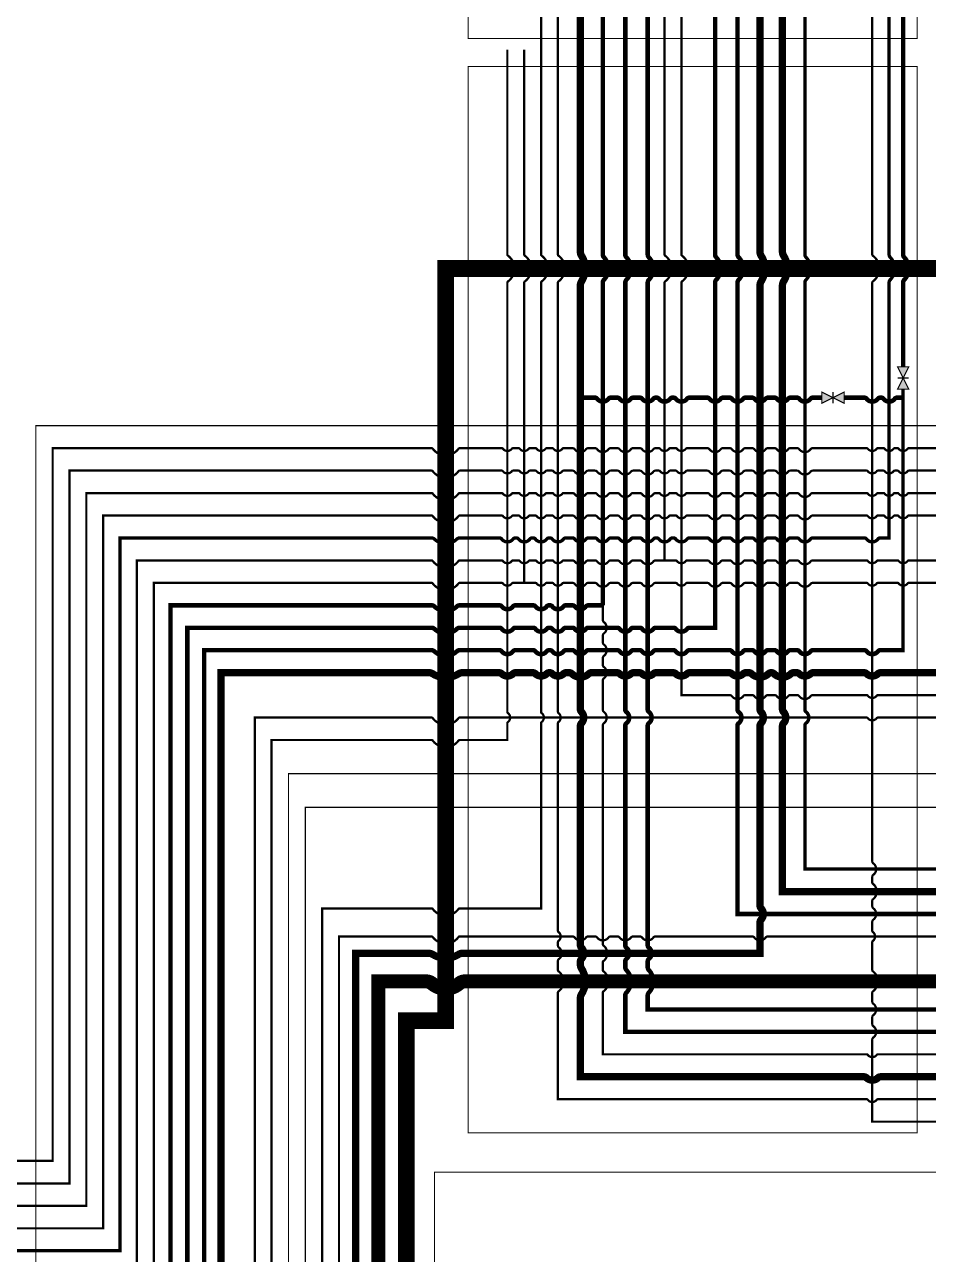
# Model space of a CAD drawing. Header units: millimetres. Extents: x 0 to 2500, y 0 to 1760.
# Drawn here: x 1093 to 1254, y 666.4 to 885.5 of the extents above; entities that cross this region are included whole.
import ezdxf

# ---------------------------------------------------------------- set-up
doc = ezdxf.new("R2010")
doc.units = ezdxf.units.MM
doc.linetypes.add('ACAD_ISO04W100', pattern=[30, 24, -3, 0, -3])
for name, color, linetype in [('Задвижки 100', 7, 'Continuous'), ('Трубы 108', 7, 'Continuous'), ('Трубы 159', 7, 'Continuous'), ('Трубы 426', 7, 'Continuous'), ('Трубы 530', 7, 'Continuous'), ('Трубы 57', 7, 'Continuous'), ('Трубы 89', 7, 'Continuous'), ('Штрих пункт.', 7, 'ACAD_ISO04W100')]:
    doc.layers.add(name, color=color, linetype=linetype)

# ---------------------------------------------------------------- blocks, each defined once
blk = doc.blocks.new('Пересеч. 57-325')
at = {"layer": 'Трубы 57'}
blk.add_lwpolyline([(-2.5, 0, 0.4, 0.4, -0.236068), (-2.3, -0.1, 0.4, 0.4, 0.226986), (0, -1.3, 0.4, 0.4, 0.226986), (2.3, -0.1, 0.4, 0.4, -0.236068), (2.5, 0, 0, 0, 0)], format="xyseb", dxfattribs=at)
blk = doc.blocks.new('Пересеч. 159-325')
at = {"layer": 'Трубы 159', "const_width": 1.3}
blk.add_lwpolyline([(-3, 0, -0.140055), (-2.3, -0.2, 0.131327), (0, -0.9, 0.131327), (2.3, -0.2, -0.140055), (3, 0)], format="xyb", dxfattribs=at)
blk = doc.blocks.new('Пересеч. 426-530')
at = {"layer": 'Трубы 426', "const_width": 2.5}
blk.add_lwpolyline([(-3.5, 0, -0.176175), (-2.4, -0.4, 0.171024), (0, -1.3, 0.171024), (2.4, -0.4, -0.176175), (3.5, 0)], format="xyb", dxfattribs=at)
blk = doc.blocks.new('Пересеч. 89-426')
at = {"layer": 'Трубы 89', "const_width": 0.6}
blk.add_lwpolyline([(-2.5, 0, -0.192582), (-2, -0.2, 0.192582), (0, -1, 0.192582), (2, -0.2, -0.192582), (2.5, 0)], format="xyb", dxfattribs=at)
blk = doc.blocks.new('Пересеч. 108-325')
at = {"layer": 'Трубы 108', "const_width": 0.8}
blk.add_lwpolyline([(-2.5, 0, -0.192582), (-2, -0.2, 0.192582), (0, -1, 0.192582), (2, -0.2, -0.192582), (2.5, 0)], format="xyb", dxfattribs=at)
blk = doc.blocks.new('Задвижка 100 непрох.')
at = {"layer": 'Задвижки 100'}
h = blk.add_hatch(color=256, dxfattribs=at)
h.paths.add_polyline_path([(2, 0), (0, 1), (0, -1)])
h.paths.add_polyline_path([(2, 0), (4, -1), (4, 1)])
at = {"layer": 'Задвижки 100', "const_width": 0.2}
blk.add_lwpolyline([(0, -1), (0, 1), (4, -1), (4, 1)], close=True, dxfattribs=at)
blk.add_lwpolyline([(2, 1), (2, -1)], dxfattribs=at)
blk = doc.blocks.new('Пересеч. 108-108')
at = {"layer": 'Трубы 108'}
blk.add_lwpolyline([(-1.4, 0, 0.8, 0.8, -0.236068), (-1, -0.2, 0.8, 0.8, 0.236068), (0, -0.7, 0.8, 0.8, 0.236068), (1, -0.2, 0.8, 0.8, -0.236068), (1.4, 0, 0, 0, 0)], format="xyseb", dxfattribs=at)
blk = doc.blocks.new('Пересеч. 57-57')
at = {"layer": 'Трубы 57'}
blk.add_lwpolyline([(-1, 0, 0.4, 0.4, -0.236068), (-0.8, -0.1, 0.4, 0.4, 0.236068), (0, -0.5, 0.4, 0.4, 0.236068), (0.8, -0.1, 0.4, 0.4, -0.236068), (1, 0, 0, 0, 0)], format="xyseb", dxfattribs=at)
blk = doc.blocks.new('Пересеч. 57-108')
at = {"layer": 'Трубы 57', "const_width": 0.4}
blk.add_lwpolyline([(-1.4, 0, -0.236068), (-1, -0.2, 0.236068), (0, -0.7, 0.236068), (1, -0.2, -0.236068), (1.4, 0)], format="xyb", dxfattribs=at)
blk = doc.blocks.new('Пересеч. 89-108')
at = {"layer": 'Трубы 89', "const_width": 0.6}
blk.add_lwpolyline([(-1.4, 0, -0.236068), (-1, -0.2, 0.236068), (0, -0.7, 0.236068), (1, -0.2, -0.236068), (1.4, 0)], format="xyb", dxfattribs=at)
blk = doc.blocks.new('Пересеч. 159-108')
at = {"layer": 'Трубы 159'}
blk.add_lwpolyline([(-1.5, 0, 1.3, 1.3, -0.192582), (-1, -0.2, 1.3, 1.3, 0.192582), (0, -0.6, 1.3, 1.3, 0.192582), (1, -0.2, 1.3, 1.3, -0.192582), (1.5, 0, 0, 0, 0)], format="xyseb", dxfattribs=at)
blk = doc.blocks.new('Пересеч. 159-159')
at = {"layer": 'Трубы 159'}
blk.add_lwpolyline([(-2, 0, 1.3, 1.3, -0.192582), (-1.5, -0.2, 1.3, 1.3, 0.192582), (0, -0.8, 1.3, 1.3, 0.192582), (1.5, -0.2, 1.3, 1.3, -0.192582), (2, 0, 0, 0, 0)], format="xyseb", dxfattribs=at)
blk = doc.blocks.new('Пересеч. 57-159')
at = {"layer": 'Трубы 57'}
blk.add_lwpolyline([(-1.6, 0, 0.4, 0.4, -0.236068), (-1.4, -0.1, 0.4, 0.4, 0.236068), (0, -0.8, 0.4, 0.4, 0.236068), (1.4, -0.1, 0.4, 0.4, -0.236068), (1.6, 0, 0, 0, 0)], format="xyseb", dxfattribs=at)
blk = doc.blocks.new('Пересеч. 57-219')
at = {"layer": 'Трубы 57', "const_width": 0.4}
blk.add_lwpolyline([(-2, 0, -0.236068), (-1.8, -0.1, 0.236068), (0, -1, 0.236068), (1.8, -0.1, -0.236068), (2, 0)], format="xyb", dxfattribs=at)

msp = doc.modelspace()

# ---------------------------------------------------------------- linework, layer by layer
at = {"layer": 'Трубы 108'}
for points in [[(1260.5, 1363, 0.8, 0.8, 0), (1220, 1363, 0.8, 0.8, 0), (1220, 844.5, 0.8, 0.8, 0)], [(1200, 1359.6, 0.8, 0.8, 0), (1200, 844.5, 0.8, 0.8, 0)], [(1204, 1359.6, 0.8, 0.8, 0), (1204, 844.5, 0.8, 0.8, 0)], [(1200, 839.5, 0.8, 0.8, 0), (1200, 763.4, 0.8, 0.8, 0)], [(1204, 839.5, 0.8, 0.8, 0), (1204, 763.4, 0.8, 0.8, 0)], [(1220, 839.5, 0.8, 0.8, 0), (1220, 763.4, 0.8, 0.8, 0)], [(1245.4, 774, 0.8, 0.8, 0), (1249.5, 774, 0.6, 0.6, 0), (1249.5, 820.5, 0.6, 0.6, 0)], [(687.5, 655, 0.8, 0.8, 0), (1119, 655, 0.8, 0.8, 0), (1119, 782, 0.8, 0.8, 0), (1165.5, 782, 0.8, 0.8, 0)], [(1170.5, 782, 0.8, 0.8, 0), (1177.6, 782, 0.8, 0.8, 0)], [(1180.4, 782, 0.8, 0.8, 0), (1183.6, 782, 0.8, 0.8, 0)], [(1186.4, 782, 0.8, 0.8, 0), (1186.6, 782, 0.8, 0.8, 0)], [(1189.4, 782, 0.8, 0.8, 0), (1190.6, 782, 0.8, 0.8, 0)], [(1193.4, 782, 0.8, 0.8, 0), (1196, 782, 0, 0, 0)], [(687.5, 651, 0.8, 0.8, 0), (1122, 651, 0.8, 0.8, 0), (1122, 778, 0.8, 0.8, 0), (1165.5, 778, 0.8, 0.8, 0)], [(1180.4, 778, 0.8, 0.8, 0), (1183.6, 778, 0.8, 0.8, 0)], [(1186.4, 778, 0.8, 0.8, 0), (1186.6, 778, 0.8, 0.8, 0)], [(1189.4, 778, 0.8, 0.8, 0), (1190.6, 778, 0.8, 0.8, 0)], [(687.5, 647, 0.8, 0.8, 0), (1125, 647, 0.8, 0.8, 0), (1125, 774, 0.8, 0.8, 0), (1165.5, 774, 0.8, 0.8, 0)], [(1170.5, 774, 0.8, 0.8, 0), (1177.6, 774, 0.8, 0.8, 0)], [(1180.4, 774, 0.8, 0.8, 0), (1183.6, 774, 0.8, 0.8, 0)], [(1186.4, 774, 0.8, 0.8, 0), (1186.6, 774, 0.8, 0.8, 0)], [(1189.4, 774, 0.8, 0.8, 0), (1190.6, 774, 0.8, 0.8, 0)], [(1211.4, 774, 0.8, 0.8, 0), (1218.6, 774, 0.8, 0.8, 0)], [(1221.4, 774, 0.8, 0.8, 0), (1222.6, 774, 0.8, 0.8, 0)], [(1225.4, 774, 0.8, 0.8, 0), (1226.6, 774, 0.8, 0.8, 0)], [(1229.4, 774, 0.8, 0.8, 0), (1230.6, 774, 0.8, 0.8, 0)], [(1233.4, 774, 0.8, 0.8, 0), (1242.6, 774, 0.8, 0.8, 0)], [(1200, 760.6, 0.8, 0.8, 0), (1200, 721.4, 0.8, 0.8, 0)], [(1204, 760.6, 0.8, 0.8, 0), (1204, 721.4, 0.8, 0.8, 0)], [(1220, 760.6, 0.8, 0.8, 0), (1220, 727, 0.8, 0.8, 0), (1260.5, 727, 0.8, 0.8, 0)], [(1200, 718.6, 0.8, 0.8, 0), (1200, 717.5, 0.8, 0.8, 0)], [(1204, 718.6, 0.8, 0.8, 0), (1204, 717.5, 0.8, 0.8, 0)], [(1200, 712.5, 0.8, 0.8, 0), (1200, 706, 0.8, 0.8, 0), (1260.5, 706, 0.8, 0.8, 0)], [(1204, 712.5, 0.8, 0.8, 0), (1204, 710, 0.8, 0.8, 0), (1260.5, 710, 0.8, 0.8, 0)]]:
    msp.add_lwpolyline(points, format="xyseb", dxfattribs=at)
at = {"layer": 'Трубы 108', "const_width": 0.8}
for points in [[(1196, 844.5), (1196, 1353), (1194, 1353)], [(1216, 844.5), (1216, 1104)], [(1249.5, 844.5), (1249.5, 897)], [(1196, 782), (1196, 839.5)], [(1211.4, 778), (1216, 778), (1216, 839.5)], [(1249.5, 824.5), (1249.5, 839.5)], [(1194.6, 819), (1192, 819)], [(1198.6, 819), (1197.4, 819)], [(1202.6, 819), (1201.4, 819)], [(1205.6, 819), (1205.4, 819)], [(1208.6, 819), (1208.4, 819)], [(1214.6, 819), (1211.4, 819)], [(1218.6, 819), (1217.4, 819)], [(1222.6, 819), (1221.4, 819)], [(1226.6, 819), (1225.4, 819)], [(1230.6, 819), (1229.4, 819)], [(1235, 819), (1233.4, 819)], [(1242.6, 819), (1239, 819)], [(1245.6, 819), (1245.4, 819)], [(1249.5, 819), (1248.4, 819)], [(1170.5, 778), (1177.6, 778)], [(1193.4, 778), (1198.6, 778)], [(1201.4, 778), (1202.6, 778)], [(1205.4, 778), (1208.6, 778)], [(1193.4, 774), (1198.6, 774)], [(1201.4, 774), (1202.6, 774)], [(1205.4, 774), (1208.6, 774)]]:
    msp.add_lwpolyline(points, dxfattribs=at)
at = {"layer": 'Трубы 159', "const_width": 1.3}
for points in [[(1224, 845), (1224, 1358), (1260.5, 1358)], [(1192, 763.5), (1192, 839)], [(1224, 763.5), (1224, 839)], [(1194, 770), (1198.5, 770)], [(1205.5, 770), (1208.5, 770)], [(1192, 721.5), (1192, 760.5)], [(1224, 728.5), (1224, 760.5)], [(1171, 720), (1224, 720), (1224, 725.5)], [(1192, 718), (1192, 718.5)], [(1242.5, 698), (1192, 698), (1192, 712)], [(1260.5, 698), (1245.5, 698)]]:
    msp.add_lwpolyline(points, dxfattribs=at)
at = {"layer": 'Трубы 159'}
for points in [[(1192, 845, 1.3, 1.3, 0), (1192, 1357, 1.3, 1.3, 0), (1152, 1357, 0, 0, 0)], [(1260.5, 1354, 1.3, 1.3, 0), (1228, 1354, 1.3, 1.3, 0), (1228, 845, 1.3, 1.3, 0)], [(1228, 839, 1.3, 1.3, 0), (1228, 763.5, 1.3, 1.3, 0)], [(687.5, 643, 1.3, 1.3, 0), (1128, 643, 1.3, 1.3, 0), (1128, 770, 1.3, 1.3, 0), (1165, 770, 1.3, 1.3, 0)], [(1171, 770, 1.3, 1.3, 0), (1177.5, 770, 1.3, 1.3, 0)], [(1180.5, 770, 1.3, 1.3, 0), (1183.5, 770, 1.3, 1.3, 0)], [(1189.5, 770, 1.3, 1.3, 0), (1190, 770, 1.3, 1.3, 0)], [(1201.5, 770, 1.3, 1.3, 0), (1202.5, 770, 1.3, 1.3, 0)], [(1211.5, 770, 1.3, 1.3, 0), (1218.5, 770, 1.3, 1.3, 0)], [(1221.5, 770, 1.3, 1.3, 0), (1222, 770, 1.3, 1.3, 0)], [(1230, 770, 1.3, 1.3, 0), (1230.5, 770, 1.3, 1.3, 0)], [(1233.5, 770, 1.3, 1.3, 0), (1242.5, 770, 1.3, 1.3, 0)], [(1245.5, 770, 1.3, 1.3, 0), (1257, 770, 1.3, 1.3, 0)], [(1228, 760.5, 1.3, 1.3, 0), (1228, 731, 1.3, 1.3, 0), (1260.5, 731, 1.3, 1.3, 0)], [(773, 641, 1.3, 1.3, 0), (773, 614, 1.3, 1.3, 0), (1152, 614, 1.3, 1.3, 0), (1152, 720, 1.3, 1.3, 0), (1165, 720, 1.3, 1.3, 0)]]:
    msp.add_lwpolyline(points, format="xyseb", dxfattribs=at)
at = {"layer": 'Трубы 426'}
msp.add_lwpolyline([(1164.5, 715, 2.5, 2.5, 0), (1156, 715, 2.5, 2.5, 0), (1156, 609, 2.5, 2.5, 0), (592, 609, 2.5, 2.5, 0), (592, 868, 2.5, 2.5, 0), (609, 868, 0, 0, 0)], format="xyseb", dxfattribs=at)
at = {"layer": 'Трубы 426', "const_width": 2.5}
msp.add_lwpolyline([(1260, 715), (1171.5, 715)], dxfattribs=at)
at = {"layer": 'Трубы 530'}
msp.add_lwpolyline([(685, 605.5, 3, 3, 0), (685, 602, 3, 3, 0), (1161, 602, 3, 3, 0), (1161, 708, 3, 3, 0), (1168, 708, 3, 3, 0), (1168, 842, 3, 3, 0), (1260, 842, 3, 3, 0)], format="xyseb", dxfattribs=at)
at = {"layer": 'Трубы 57'}
for points in [[(1207, 1320.6, 0.4, 0.4, 0), (1207, 844.5, 0.4, 0.4, 0)], [(1186, 993, 0.4, 0.4, 0), (1188, 993, 0.4, 0.4, 0), (1188, 844.5, 0.4, 0.4, 0)], [(1233.4, 891, 0.4, 0.4, 0), (1244, 891, 0.4, 0.4, 0), (1244, 844.5, 0.4, 0.4, 0)], [(1179, 844.5, 0.4, 0.4, 0), (1179, 881, 0, 0, 0)], [(1182, 844.5, 0.4, 0.4, 0), (1182, 881, 0, 0, 0)], [(1182, 786, 0.4, 0.4, 0), (1182, 839.5, 0.4, 0.4, 0)], [(1207, 839.5, 0.4, 0.4, 0), (1207, 790, 0, 0, 0)], [(1059.4, 683, 0.4, 0.4, 0), (1098, 683, 0.4, 0.4, 0), (1098, 810, 0.4, 0.4, 0), (1165.5, 810, 0.4, 0.4, 0)], [(1186, 810, 0.4, 0.4, 0), (1187, 810, 0.4, 0.4, 0)], [(1189, 810, 0.4, 0.4, 0), (1190.6, 810, 0.4, 0.4, 0)], [(1193.4, 810, 0.4, 0.4, 0), (1194.6, 810, 0.4, 0.4, 0)], [(1197.4, 810, 0.4, 0.4, 0), (1198.6, 810, 0.4, 0.4, 0)], [(1201.4, 810, 0.4, 0.4, 0), (1202.6, 810, 0.4, 0.4, 0)], [(1205.4, 810, 0.4, 0.4, 0), (1206, 810, 0.4, 0.4, 0)], [(1208, 810, 0.4, 0.4, 0), (1209, 810, 0.4, 0.4, 0)], [(1211, 810, 0.4, 0.4, 0), (1214.6, 810, 0.4, 0.4, 0)], [(1217.4, 810, 0.4, 0.4, 0), (1218.6, 810, 0.4, 0.4, 0)], [(1221.4, 810, 0.4, 0.4, 0), (1222.6, 810, 0.4, 0.4, 0)], [(1225.4, 810, 0.4, 0.4, 0), (1226.6, 810, 0.4, 0.4, 0)], [(1229.4, 810, 0.4, 0.4, 0), (1230.6, 810, 0.4, 0.4, 0)], [(1233.4, 810, 0.4, 0.4, 0), (1243, 810, 0.4, 0.4, 0)], [(1245, 810, 0.4, 0.4, 0), (1246, 810, 0.4, 0.4, 0)], [(1248, 810, 0.4, 0.4, 0), (1248.5, 810, 0.4, 0.4, 0)], [(1250.5, 810, 0.4, 0.4, 0), (1257, 810, 0.4, 0.4, 0)], [(1186, 806, 0.4, 0.4, 0), (1187, 806, 0.4, 0.4, 0)], [(1189, 806, 0.4, 0.4, 0), (1190.6, 806, 0.4, 0.4, 0)], [(1193.4, 806, 0.4, 0.4, 0), (1194.6, 806, 0.4, 0.4, 0)], [(1197.4, 806, 0.4, 0.4, 0), (1198.6, 806, 0.4, 0.4, 0)], [(1201.4, 806, 0.4, 0.4, 0), (1202.6, 806, 0.4, 0.4, 0)], [(1205.4, 806, 0.4, 0.4, 0), (1206, 806, 0.4, 0.4, 0)], [(1208, 806, 0.4, 0.4, 0), (1209, 806, 0.4, 0.4, 0)], [(1211, 806, 0.4, 0.4, 0), (1214.6, 806, 0.4, 0.4, 0)], [(1217.4, 806, 0.4, 0.4, 0), (1218.6, 806, 0.4, 0.4, 0)], [(1221.4, 806, 0.4, 0.4, 0), (1222.6, 806, 0.4, 0.4, 0)], [(1225.4, 806, 0.4, 0.4, 0), (1226.6, 806, 0.4, 0.4, 0)], [(1229.4, 806, 0.4, 0.4, 0), (1230.6, 806, 0.4, 0.4, 0)], [(1233.4, 806, 0.4, 0.4, 0), (1243, 806, 0.4, 0.4, 0)], [(1245, 806, 0.4, 0.4, 0), (1246, 806, 0.4, 0.4, 0)], [(1248, 806, 0.4, 0.4, 0), (1248.5, 806, 0.4, 0.4, 0)], [(1250.5, 806, 0.4, 0.4, 0), (1257, 806, 0.4, 0.4, 0)], [(1186, 802, 0.4, 0.4, 0), (1187, 802, 0.4, 0.4, 0)], [(1189, 802, 0.4, 0.4, 0), (1190.6, 802, 0.4, 0.4, 0)], [(1193.4, 802, 0.4, 0.4, 0), (1194.6, 802, 0.4, 0.4, 0)], [(1197.4, 802, 0.4, 0.4, 0), (1198.6, 802, 0.4, 0.4, 0)], [(1201.4, 802, 0.4, 0.4, 0), (1202.6, 802, 0.4, 0.4, 0)], [(1205.4, 802, 0.4, 0.4, 0), (1206, 802, 0.4, 0.4, 0)], [(1208, 802, 0.4, 0.4, 0), (1209, 802, 0.4, 0.4, 0)], [(1211, 802, 0.4, 0.4, 0), (1214.6, 802, 0.4, 0.4, 0)], [(1217.4, 802, 0.4, 0.4, 0), (1218.6, 802, 0.4, 0.4, 0)], [(1221.4, 802, 0.4, 0.4, 0), (1222.6, 802, 0.4, 0.4, 0)], [(1225.4, 802, 0.4, 0.4, 0), (1226.6, 802, 0.4, 0.4, 0)], [(1229.4, 802, 0.4, 0.4, 0), (1230.6, 802, 0.4, 0.4, 0)], [(1233.4, 802, 0.4, 0.4, 0), (1243, 802, 0.4, 0.4, 0)], [(1245, 802, 0.4, 0.4, 0), (1246, 802, 0.4, 0.4, 0)], [(1248, 802, 0.4, 0.4, 0), (1248.5, 802, 0.4, 0.4, 0)], [(1250.5, 802, 0.4, 0.4, 0), (1257, 802, 0.4, 0.4, 0)], [(1059.4, 671, 0.4, 0.4, 0), (1107, 671, 0.4, 0.4, 0), (1107, 798, 0.4, 0.4, 0), (1165.5, 798, 0.4, 0.4, 0)], [(1170.5, 798, 0.4, 0.4, 0), (1178, 798, 0.4, 0.4, 0)], [(1186, 798, 0.4, 0.4, 0), (1187, 798, 0.4, 0.4, 0)], [(1189, 798, 0.4, 0.4, 0), (1190.6, 798, 0.4, 0.4, 0)], [(1193.4, 798, 0.4, 0.4, 0), (1194.6, 798, 0.4, 0.4, 0)], [(1197.4, 798, 0.4, 0.4, 0), (1198.6, 798, 0.4, 0.4, 0)], [(1201.4, 798, 0.4, 0.4, 0), (1202.6, 798, 0.4, 0.4, 0)], [(1205.4, 798, 0.4, 0.4, 0), (1206, 798, 0.4, 0.4, 0)], [(1208, 798, 0.4, 0.4, 0), (1209, 798, 0.4, 0.4, 0)], [(1211, 798, 0.4, 0.4, 0), (1214.6, 798, 0.4, 0.4, 0)], [(1217.4, 798, 0.4, 0.4, 0), (1218.6, 798, 0.4, 0.4, 0)], [(1221.4, 798, 0.4, 0.4, 0), (1222.6, 798, 0.4, 0.4, 0)], [(1225.4, 798, 0.4, 0.4, 0), (1226.6, 798, 0.4, 0.4, 0)], [(1229.4, 798, 0.4, 0.4, 0), (1230.6, 798, 0.4, 0.4, 0)], [(1233.4, 798, 0.4, 0.4, 0), (1243, 798, 0.4, 0.4, 0)], [(1245, 798, 0.4, 0.4, 0), (1246, 798, 0.4, 0.4, 0)], [(1248, 798, 0.4, 0.4, 0), (1248.5, 798, 0.4, 0.4, 0)], [(1250.5, 798, 0.4, 0.4, 0), (1257, 798, 0.4, 0.4, 0)], [(1178, 790, 0.4, 0.4, 0), (1170.5, 790, 0, 0, 0)], [(1186, 790, 0.4, 0.4, 0), (1187, 790, 0.4, 0.4, 0)], [(1189, 790, 0.4, 0.4, 0), (1190.6, 790, 0.4, 0.4, 0)], [(1193.4, 790, 0.4, 0.4, 0), (1194.6, 790, 0.4, 0.4, 0)], [(1197.4, 790, 0.4, 0.4, 0), (1198.6, 790, 0.4, 0.4, 0)], [(1201.4, 790, 0.4, 0.4, 0), (1202.6, 790, 0.4, 0.4, 0)], [(1205.4, 790, 0.4, 0.4, 0), (1209, 790, 0.4, 0.4, 0)], [(1211, 790, 0.4, 0.4, 0), (1214.6, 790, 0.4, 0.4, 0)], [(1217.4, 790, 0.4, 0.4, 0), (1218.6, 790, 0.4, 0.4, 0)], [(1221.4, 790, 0.4, 0.4, 0), (1222.6, 790, 0.4, 0.4, 0)], [(1225.4, 790, 0.4, 0.4, 0), (1226.6, 790, 0.4, 0.4, 0)], [(1229.4, 790, 0.4, 0.4, 0), (1230.6, 790, 0.4, 0.4, 0)], [(1233.4, 790, 0.4, 0.4, 0), (1243, 790, 0.4, 0.4, 0)], [(1245, 790, 0.4, 0.4, 0), (1248.5, 790, 0.4, 0.4, 0)], [(1250.5, 790, 0.4, 0.4, 0), (1257, 790, 0.4, 0.4, 0)], [(1059.4, 659, 0.4, 0.4, 0), (1116, 659, 0.4, 0.4, 0), (1116, 786, 0.4, 0.4, 0), (1165.5, 786, 0.4, 0.4, 0)], [(1186, 786, 0.4, 0.4, 0), (1187, 786, 0.4, 0.4, 0)], [(1189, 786, 0.4, 0.4, 0), (1190.6, 786, 0.4, 0.4, 0)], [(1193.4, 786, 0.4, 0.4, 0), (1194.6, 786, 0.4, 0.4, 0)], [(1197.4, 786, 0.4, 0.4, 0), (1198.6, 786, 0.4, 0.4, 0)], [(1201.4, 786, 0.4, 0.4, 0), (1202.6, 786, 0.4, 0.4, 0)], [(1205.4, 786, 0.4, 0.4, 0), (1209, 786, 0.4, 0.4, 0)], [(1211, 786, 0.4, 0.4, 0), (1214.6, 786, 0.4, 0.4, 0)], [(1217.4, 786, 0.4, 0.4, 0), (1218.6, 786, 0.4, 0.4, 0)], [(1221.4, 786, 0.4, 0.4, 0), (1222.6, 786, 0.4, 0.4, 0)], [(1225.4, 786, 0.4, 0.4, 0), (1226.6, 786, 0.4, 0.4, 0)], [(1229.4, 786, 0.4, 0.4, 0), (1230.6, 786, 0.4, 0.4, 0)], [(1233.4, 786, 0.4, 0.4, 0), (1243, 786, 0.4, 0.4, 0)], [(1245, 786, 0.4, 0.4, 0), (1248.5, 786, 0.4, 0.4, 0)], [(1250.5, 786, 0.4, 0.4, 0), (1257, 786, 0.4, 0.4, 0)], [(1221.4, 766, 0.4, 0.4, 0), (1222.6, 766, 0.4, 0.4, 0)], [(1225.4, 766, 0.4, 0.4, 0), (1226.6, 766, 0.4, 0.4, 0)], [(1229.4, 766, 0.4, 0.4, 0), (1230.6, 766, 0.4, 0.4, 0)], [(1233.4, 766, 0.4, 0.4, 0), (1243, 766, 0.4, 0.4, 0)], [(1245, 766, 0.4, 0.4, 0), (1257, 766, 0.4, 0.4, 0)], [(798, 641.4, 0.4, 0.4, 0), (798, 637, 0.4, 0.4, 0), (1134, 637, 0.4, 0.4, 0), (1134, 762, 0.4, 0.4, 0), (1165.5, 762, 0.4, 0.4, 0)], [(1170.5, 762, 0.4, 0.4, 0), (1243, 762, 0.4, 0.4, 0)], [(1245, 762, 0.4, 0.4, 0), (1257, 762, 0.4, 0.4, 0)], [(1137, 633, 0.4, 0.4, 0), (1137, 758, 0.4, 0.4, 0), (1165.5, 758, 0.4, 0.4, 0)], [(1059.4, 623, 0.4, 0.4, 0), (1146, 623, 0.4, 0.4, 0), (1146, 728, 0.4, 0.4, 0), (1165.5, 728, 0.4, 0.4, 0)], [(1193.4, 723, 0.4, 0.4, 0), (1194.6, 723, 0.4, 0.4, 0)], [(1197.4, 723, 0.4, 0.4, 0), (1198.6, 723, 0.4, 0.4, 0)], [(1201.4, 723, 0.4, 0.4, 0), (1202.6, 723, 0.4, 0.4, 0)], [(1188, 722, 0.4, 0.4, 0), (1188, 721.4, 0.4, 0.4, 0)], [(1244, 722, 0.4, 0.4, 0), (1244, 717, 0.4, 0.4, 0)], [(1188, 718.6, 0.4, 0.4, 0), (1188, 717, 0.4, 0.4, 0)], [(1188, 713, 0.4, 0.4, 0), (1188, 694, 0.4, 0.4, 0), (1243, 694, 0.4, 0.4, 0)], [(1244, 713, 0.4, 0.4, 0), (1244, 711.4, 0.4, 0.4, 0)], [(1244, 708.6, 0.4, 0.4, 0), (1244, 707.4, 0.4, 0.4, 0)], [(1244, 704.6, 0.4, 0.4, 0), (1244, 690, 0.4, 0.4, 0), (1261, 690, 0.4, 0.4, 0)], [(1245, 694, 0.4, 0.4, 0), (1257, 694, 0.4, 0.4, 0)]]:
    msp.add_lwpolyline(points, format="xyseb", dxfattribs=at)
at = {"layer": 'Трубы 57', "const_width": 0.4}
for points in [[(1210, 1320.6), (1210, 844.5)], [(1185, 844.5), (1185, 1249)], [(1179, 763), (1179, 839.5)], [(1185, 763), (1185, 839.5)], [(1188, 839.5), (1188, 763)], [(1210, 839.5), (1210, 766), (1218.6, 766)], [(1244, 839.5), (1244, 736.4)], [(1170.5, 810), (1178, 810)], [(1180, 810), (1181, 810)], [(1183, 810), (1184, 810)], [(1165.5, 806), (1101, 806), (1101, 679), (1059.4, 679)], [(1178, 806), (1170.5, 806)], [(1180, 806), (1181, 806)], [(1183, 806), (1184, 806)], [(1165.5, 802), (1104, 802), (1104, 675), (1059.4, 675)], [(1178, 802), (1170.5, 802)], [(1180, 802), (1181, 802)], [(1183, 802), (1184, 802)], [(1180, 798), (1181, 798)], [(1183, 798), (1184, 798)], [(1165.5, 790), (1113, 790), (1113, 663), (1059.4, 663)], [(1180, 790), (1181, 790)], [(1183, 790), (1184, 790)], [(1170.5, 786), (1178, 786)], [(1180, 786), (1184, 786)], [(1196, 779.4), (1196, 782)], [(1196, 775.4), (1196, 776.6)], [(1196, 771.4), (1196, 772.6)], [(1196, 763.4), (1196, 768.6)], [(1170.5, 728), (1185, 728), (1185, 761)], [(1170.5, 758), (1179, 758), (1179, 761)], [(1188, 761), (1188, 724)], [(1196, 721.6), (1196, 760.6)], [(1244, 733.6), (1244, 732.6)], [(1244, 729.4), (1244, 728.4)], [(1244, 725.6), (1244, 724)], [(1165.5, 723), (1149, 723), (1149, 619), (1059.4, 619)], [(1190.6, 723), (1170.5, 723)], [(1222.6, 723), (1205.4, 723)], [(1261, 723), (1225.4, 723)], [(1196, 717), (1196, 718.4)], [(1243, 702), (1196, 702), (1196, 713)], [(1261, 702), (1245, 702)]]:
    msp.add_lwpolyline(points, dxfattribs=at)
at = {"layer": 'Трубы 89', "const_width": 0.6}
for points in [[(1232, 844.5), (1232, 1325)], [(1247, 844.5), (1247, 895), (1233.4, 895)], [(1232, 763.4), (1232, 839.5)], [(1245.4, 794), (1247, 794), (1247, 839.5)], [(1170.5, 794), (1177.6, 794)], [(1180.4, 794), (1180.6, 794)], [(1183.4, 794), (1183.6, 794)], [(1186.4, 794), (1186.6, 794)], [(1189.4, 794), (1190.6, 794)], [(1193.4, 794), (1194.6, 794)], [(1197.4, 794), (1198.6, 794)], [(1201.4, 794), (1202.6, 794)], [(1205.4, 794), (1205.6, 794)], [(1208.4, 794), (1208.6, 794)], [(1211.4, 794), (1214.6, 794)], [(1217.4, 794), (1218.6, 794)], [(1221.4, 794), (1222.6, 794)], [(1225.4, 794), (1226.6, 794)], [(1229.4, 794), (1230.6, 794)], [(1233.4, 794), (1242.6, 794)], [(1260.5, 735), (1232, 735), (1232, 760.6)]]:
    msp.add_lwpolyline(points, dxfattribs=at)
at = {"layer": 'Трубы 89'}
msp.add_lwpolyline([(687.5, 667, 0.6, 0.6, 0), (1110, 667, 0.6, 0.6, 0), (1110, 794, 0.6, 0.6, 0), (1165.5, 794, 0.6, 0.6, 0)], format="xyseb", dxfattribs=at)
at = {"layer": 'Штрих пункт.', "const_width": 0.2}
for points in [[(2039, 1348), (2039, 1404), (1172, 1404), (1172, 883), (1252, 883), (1252, 1348)], [(1172, 878), (1252, 878), (1252, 688), (1172, 688)], [(1860, 752), (1860, 814), (1095, 814), (1095, 631), (1140, 631), (1140, 752)], [(1860, 681), (1166, 681), (1166, 627), (1166, 596), (1095, 596), (1095, 627), (1143, 627), (1143, 746), (1860, 746)]]:
    msp.add_lwpolyline(points, close=True, dxfattribs=at)

# ---------------------------------------------------------------- block references
at = {"layer": 'Задвижки 100', "rotation": 270}
msp.add_blockref('Задвижка 100 непрох.', (1249.5, 824.5), dxfattribs=at)
at = {"layer": 'Задвижки 100'}
msp.add_blockref('Задвижка 100 непрох.', (1235, 819), dxfattribs=at)
at = {"layer": 'Трубы 108', "rotation": 90}
for name, p in [('Пересеч. 108-325', (1196, 842)), ('Пересеч. 108-325', (1200, 842)), ('Пересеч. 108-325', (1204, 842)), ('Пересеч. 108-325', (1216, 842)), ('Пересеч. 108-325', (1220, 842)), ('Пересеч. 108-325', (1249.5, 842)), ('Пересеч. 108-108', (1200, 762)), ('Пересеч. 108-108', (1204, 762)), ('Пересеч. 108-108', (1220, 762)), ('Пересеч. 108-108', (1200, 720)), ('Пересеч. 108-108', (1204, 720)), ('Пересеч. 108-325', (1200, 715)), ('Пересеч. 108-325', (1204, 715))]:
    msp.add_blockref(name, p, dxfattribs=at)
at = {"layer": 'Трубы 108'}
for name, p in [('Пересеч. 108-108', (1196, 819)), ('Пересеч. 108-108', (1200, 819)), ('Пересеч. 108-108', (1204, 819)), ('Пересеч. 108-108', (1207, 819)), ('Пересеч. 108-108', (1210, 819)), ('Пересеч. 108-108', (1216, 819)), ('Пересеч. 108-108', (1220, 819)), ('Пересеч. 108-108', (1224, 819)), ('Пересеч. 108-108', (1228, 819)), ('Пересеч. 108-108', (1232, 819)), ('Пересеч. 108-108', (1244, 819)), ('Пересеч. 108-108', (1247, 819)), ('Пересеч. 108-325', (1168, 782)), ('Пересеч. 108-108', (1179, 782)), ('Пересеч. 108-108', (1185, 782)), ('Пересеч. 108-108', (1188, 782)), ('Пересеч. 108-108', (1192, 782)), ('Пересеч. 108-325', (1168, 778)), ('Пересеч. 108-108', (1179, 778)), ('Пересеч. 108-108', (1185, 778)), ('Пересеч. 108-108', (1188, 778)), ('Пересеч. 108-108', (1192, 778)), ('Пересеч. 108-108', (1200, 778)), ('Пересеч. 108-108', (1204, 778)), ('Пересеч. 108-108', (1210, 778)), ('Пересеч. 108-325', (1168, 774)), ('Пересеч. 108-108', (1179, 774)), ('Пересеч. 108-108', (1185, 774)), ('Пересеч. 108-108', (1188, 774)), ('Пересеч. 108-108', (1192, 774)), ('Пересеч. 108-108', (1200, 774)), ('Пересеч. 108-108', (1204, 774)), ('Пересеч. 108-108', (1210, 774)), ('Пересеч. 108-108', (1220, 774)), ('Пересеч. 108-108', (1224, 774)), ('Пересеч. 108-108', (1228, 774)), ('Пересеч. 108-108', (1232, 774)), ('Пересеч. 108-108', (1244, 774))]:
    msp.add_blockref(name, p, dxfattribs=at)
at = {"layer": 'Трубы 159', "rotation": 90}
for name, p in [('Пересеч. 159-325', (1192, 842)), ('Пересеч. 159-325', (1224, 842)), ('Пересеч. 159-325', (1228, 842)), ('Пересеч. 159-108', (1192, 762)), ('Пересеч. 159-108', (1224, 762)), ('Пересеч. 159-108', (1228, 762)), ('Пересеч. 159-108', (1224, 727)), ('Пересеч. 159-108', (1192, 720)), ('Пересеч. 159-325', (1192, 715))]:
    msp.add_blockref(name, p, dxfattribs=at)
at = {"layer": 'Трубы 159'}
for name, p in [('Пересеч. 159-325', (1168, 770)), ('Пересеч. 159-108', (1179, 770)), ('Пересеч. 159-108', (1185, 770)), ('Пересеч. 159-108', (1188, 770)), ('Пересеч. 159-159', (1192, 770)), ('Пересеч. 159-108', (1200, 770)), ('Пересеч. 159-108', (1204, 770)), ('Пересеч. 159-108', (1210, 770)), ('Пересеч. 159-108', (1220, 770)), ('Пересеч. 159-159', (1224, 770)), ('Пересеч. 159-159', (1228, 770)), ('Пересеч. 159-108', (1232, 770)), ('Пересеч. 159-108', (1244, 770)), ('Пересеч. 159-325', (1168, 720)), ('Пересеч. 159-108', (1244, 698))]:
    msp.add_blockref(name, p, dxfattribs=at)
at = {"layer": 'Трубы 426'}
msp.add_blockref('Пересеч. 426-530', (1168, 715), dxfattribs=at)
at = {"layer": 'Трубы 57', "rotation": 90}
for name, p in [('Пересеч. 57-325', (1179, 842)), ('Пересеч. 57-325', (1182, 842)), ('Пересеч. 57-325', (1185, 842)), ('Пересеч. 57-325', (1188, 842)), ('Пересеч. 57-325', (1207, 842)), ('Пересеч. 57-325', (1210, 842)), ('Пересеч. 57-325', (1244, 842)), ('Пересеч. 57-108', (1196, 778)), ('Пересеч. 57-108', (1196, 774)), ('Пересеч. 57-108', (1196, 770)), ('Пересеч. 57-57', (1179, 762)), ('Пересеч. 57-57', (1185, 762)), ('Пересеч. 57-57', (1188, 762)), ('Пересеч. 57-108', (1196, 762)), ('Пересеч. 57-108', (1244, 735)), ('Пересеч. 57-159', (1244, 731)), ('Пересеч. 57-108', (1244, 727)), ('Пересеч. 57-57', (1188, 723)), ('Пересеч. 57-57', (1244, 723)), ('Пересеч. 57-108', (1188, 720)), ('Пересеч. 57-159', (1196, 720)), ('Пересеч. 57-219', (1188, 715)), ('Пересеч. 57-219', (1196, 715)), ('Пересеч. 57-219', (1244, 715)), ('Пересеч. 57-108', (1244, 710)), ('Пересеч. 57-108', (1244, 706))]:
    msp.add_blockref(name, p, dxfattribs=at)
at = {"layer": 'Трубы 57'}
for name, p in [('Пересеч. 57-325', (1168, 810)), ('Пересеч. 57-57', (1179, 810)), ('Пересеч. 57-57', (1182, 810)), ('Пересеч. 57-57', (1185, 810)), ('Пересеч. 57-57', (1188, 810)), ('Пересеч. 57-108', (1192, 810)), ('Пересеч. 57-108', (1196, 810)), ('Пересеч. 57-108', (1200, 810)), ('Пересеч. 57-108', (1204, 810)), ('Пересеч. 57-57', (1207, 810)), ('Пересеч. 57-57', (1210, 810)), ('Пересеч. 57-108', (1216, 810)), ('Пересеч. 57-108', (1220, 810)), ('Пересеч. 57-108', (1224, 810)), ('Пересеч. 57-108', (1228, 810)), ('Пересеч. 57-108', (1232, 810)), ('Пересеч. 57-57', (1244, 810)), ('Пересеч. 57-57', (1247, 810)), ('Пересеч. 57-57', (1249.5, 810)), ('Пересеч. 57-325', (1168, 806)), ('Пересеч. 57-57', (1179, 806)), ('Пересеч. 57-57', (1182, 806)), ('Пересеч. 57-57', (1185, 806)), ('Пересеч. 57-57', (1188, 806)), ('Пересеч. 57-108', (1192, 806)), ('Пересеч. 57-108', (1196, 806)), ('Пересеч. 57-108', (1200, 806)), ('Пересеч. 57-108', (1204, 806)), ('Пересеч. 57-57', (1207, 806)), ('Пересеч. 57-57', (1210, 806)), ('Пересеч. 57-108', (1216, 806)), ('Пересеч. 57-108', (1220, 806)), ('Пересеч. 57-108', (1224, 806)), ('Пересеч. 57-108', (1228, 806)), ('Пересеч. 57-108', (1232, 806)), ('Пересеч. 57-57', (1244, 806)), ('Пересеч. 57-57', (1247, 806)), ('Пересеч. 57-57', (1249.5, 806)), ('Пересеч. 57-325', (1168, 802)), ('Пересеч. 57-57', (1179, 802)), ('Пересеч. 57-57', (1182, 802)), ('Пересеч. 57-57', (1185, 802)), ('Пересеч. 57-57', (1188, 802)), ('Пересеч. 57-108', (1192, 802)), ('Пересеч. 57-108', (1196, 802)), ('Пересеч. 57-108', (1200, 802)), ('Пересеч. 57-108', (1204, 802)), ('Пересеч. 57-57', (1207, 802)), ('Пересеч. 57-57', (1210, 802)), ('Пересеч. 57-108', (1216, 802)), ('Пересеч. 57-108', (1220, 802)), ('Пересеч. 57-108', (1224, 802)), ('Пересеч. 57-108', (1228, 802)), ('Пересеч. 57-108', (1232, 802)), ('Пересеч. 57-57', (1244, 802)), ('Пересеч. 57-57', (1247, 802)), ('Пересеч. 57-57', (1249.5, 802)), ('Пересеч. 57-325', (1168, 798)), ('Пересеч. 57-57', (1179, 798)), ('Пересеч. 57-57', (1182, 798)), ('Пересеч. 57-57', (1185, 798)), ('Пересеч. 57-57', (1188, 798)), ('Пересеч. 57-108', (1192, 798)), ('Пересеч. 57-108', (1196, 798)), ('Пересеч. 57-108', (1200, 798)), ('Пересеч. 57-108', (1204, 798)), ('Пересеч. 57-57', (1207, 798)), ('Пересеч. 57-57', (1210, 798)), ('Пересеч. 57-108', (1216, 798)), ('Пересеч. 57-108', (1220, 798)), ('Пересеч. 57-108', (1224, 798)), ('Пересеч. 57-108', (1228, 798)), ('Пересеч. 57-108', (1232, 798)), ('Пересеч. 57-57', (1244, 798)), ('Пересеч. 57-57', (1247, 798)), ('Пересеч. 57-57', (1249.5, 798)), ('Пересеч. 57-325', (1168, 790)), ('Пересеч. 57-57', (1179, 790)), ('Пересеч. 57-57', (1182, 790)), ('Пересеч. 57-57', (1185, 790)), ('Пересеч. 57-57', (1188, 790)), ('Пересеч. 57-108', (1192, 790)), ('Пересеч. 57-108', (1196, 790)), ('Пересеч. 57-108', (1200, 790)), ('Пересеч. 57-108', (1204, 790)), ('Пересеч. 57-57', (1210, 790)), ('Пересеч. 57-108', (1216, 790)), ('Пересеч. 57-108', (1220, 790)), ('Пересеч. 57-108', (1224, 790)), ('Пересеч. 57-108', (1228, 790)), ('Пересеч. 57-108', (1232, 790)), ('Пересеч. 57-57', (1244, 790)), ('Пересеч. 57-57', (1249.5, 790)), ('Пересеч. 57-325', (1168, 786)), ('Пересеч. 57-57', (1179, 786)), ('Пересеч. 57-57', (1185, 786)), ('Пересеч. 57-57', (1188, 786)), ('Пересеч. 57-108', (1192, 786)), ('Пересеч. 57-108', (1196, 786)), ('Пересеч. 57-108', (1200, 786)), ('Пересеч. 57-108', (1204, 786)), ('Пересеч. 57-57', (1210, 786)), ('Пересеч. 57-108', (1216, 786)), ('Пересеч. 57-108', (1220, 786)), ('Пересеч. 57-108', (1224, 786)), ('Пересеч. 57-108', (1228, 786)), ('Пересеч. 57-108', (1232, 786)), ('Пересеч. 57-57', (1244, 786)), ('Пересеч. 57-57', (1249.5, 786)), ('Пересеч. 57-108', (1220, 766)), ('Пересеч. 57-108', (1224, 766)), ('Пересеч. 57-108', (1228, 766)), ('Пересеч. 57-108', (1232, 766)), ('Пересеч. 57-57', (1244, 766)), ('Пересеч. 57-325', (1168, 762)), ('Пересеч. 57-57', (1244, 762)), ('Пересеч. 57-325', (1168, 758)), ('Пересеч. 57-325', (1168, 728)), ('Пересеч. 57-325', (1168, 723)), ('Пересеч. 57-108', (1192, 723)), ('Пересеч. 57-108', (1196, 723)), ('Пересеч. 57-108', (1200, 723)), ('Пересеч. 57-108', (1204, 723)), ('Пересеч. 57-108', (1224, 723)), ('Пересеч. 57-57', (1244, 702)), ('Пересеч. 57-57', (1244, 694))]:
    msp.add_blockref(name, p, dxfattribs=at)
at = {"layer": 'Трубы 89', "rotation": 90}
for name, p in [('Пересеч. 89-426', (1232, 842)), ('Пересеч. 89-426', (1247, 842)), ('Пересеч. 89-108', (1232, 762))]:
    msp.add_blockref(name, p, dxfattribs=at)
at = {"layer": 'Трубы 89'}
for name, p in [('Пересеч. 89-426', (1168, 794)), ('Пересеч. 89-108', (1179, 794)), ('Пересеч. 89-108', (1182, 794)), ('Пересеч. 89-108', (1185, 794)), ('Пересеч. 89-108', (1188, 794)), ('Пересеч. 89-108', (1192, 794)), ('Пересеч. 89-108', (1196, 794)), ('Пересеч. 89-108', (1200, 794)), ('Пересеч. 89-108', (1204, 794)), ('Пересеч. 89-108', (1207, 794)), ('Пересеч. 89-108', (1210, 794)), ('Пересеч. 89-108', (1216, 794)), ('Пересеч. 89-108', (1220, 794)), ('Пересеч. 89-108', (1224, 794)), ('Пересеч. 89-108', (1228, 794)), ('Пересеч. 89-108', (1232, 794)), ('Пересеч. 89-108', (1244, 794))]:
    msp.add_blockref(name, p, dxfattribs=at)

doc.saveas('drawing.dxf')
